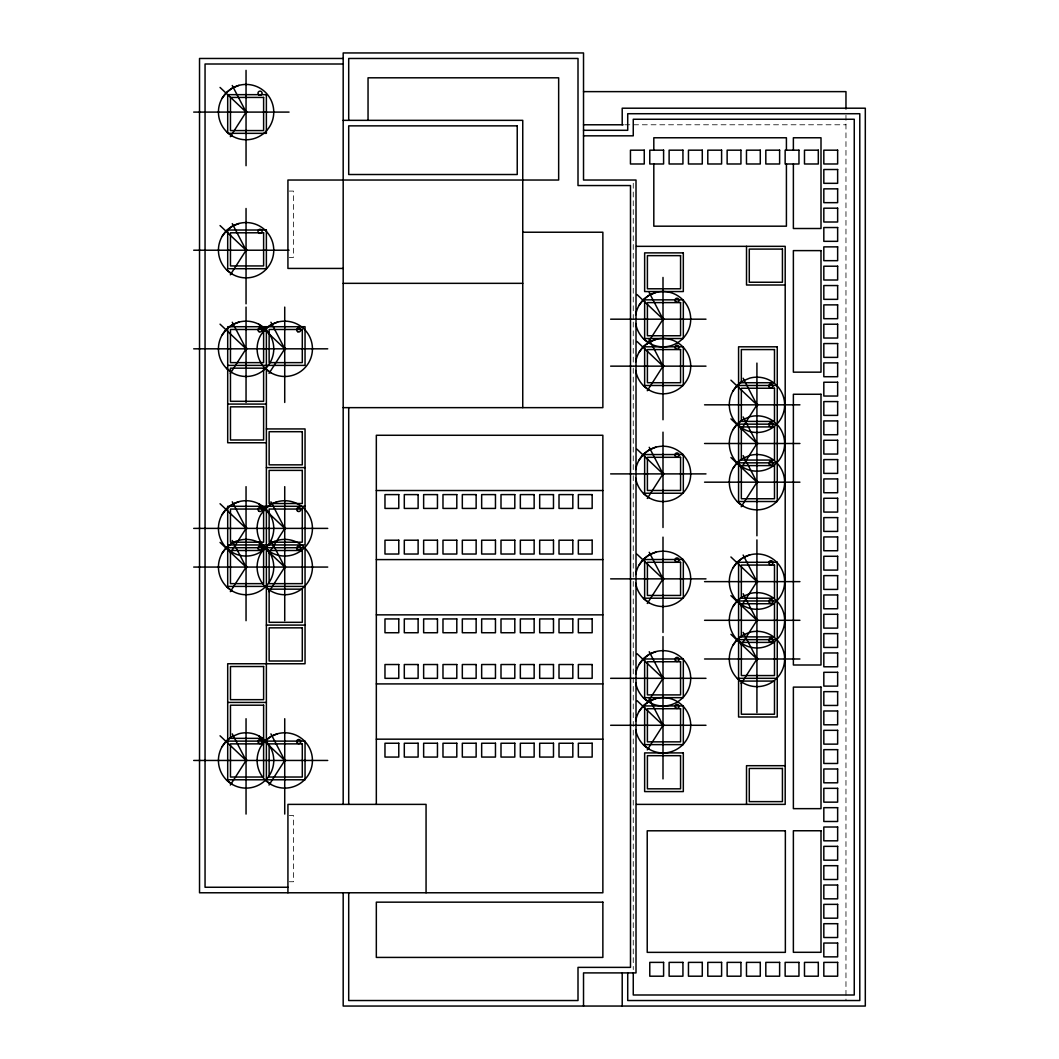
<?xml version="1.0" encoding="UTF-8"?>
<svg xmlns="http://www.w3.org/2000/svg" width="1059" height="1059" viewBox="0 0 1059 1059"><rect width="100%" height="100%" fill="white"/><g stroke="black" fill="none" stroke-linecap="round" stroke-linejoin="round"><path stroke-width="0.75" stroke-dasharray="5 3.75" d="M624.797 124.777L845.969 124.777M289.306 191.083L293.449 191.083L293.449 257.377L289.306 257.377M289.306 815.43L293.449 815.43L293.449 881.737L289.306 881.737M845.969 115.312L845.969 1000.53M633.256 183.26L633.256 320.625M633.256 322.082L633.256 366.864M633.256 368.333L633.256 474.18M633.256 475.703L633.256 579.842M633.256 581.417L633.256 969.594"/><path stroke-width="1.5" d="M230.346 136.677L246.098 112.095L232.265 85.501M230.346 274.81L246.098 250.215L232.265 223.634M230.346 373.403L246.098 348.821L232.265 322.24M269.012 373.403L284.778 348.821L270.932 322.24M230.346 552.983L246.098 528.388L232.265 501.807M230.346 591.65L246.098 567.068L232.265 540.487M269.012 552.983L284.778 528.388L270.932 501.807M269.012 591.65L284.778 567.068L270.932 540.487M230.346 785.037L246.098 760.455L232.265 733.861M269.012 785.037L284.778 760.455L270.932 733.861M647.287 343.765L663.04 319.183L649.207 292.602M647.287 390.731L663.04 366.149L649.207 339.555M647.287 498.471L663.04 473.889L649.207 447.308M741.221 429.411L756.973 404.829L743.14 378.235M647.287 603.458L663.04 578.863L649.207 552.282M741.221 468.091L756.973 443.496L743.14 416.915M741.221 506.758L756.973 482.176L743.14 455.595M647.287 702.911L663.04 678.316L649.207 651.735M647.287 749.878L663.04 725.283L649.207 698.702M741.221 606.211L756.973 581.629L743.14 555.048M741.221 644.891L756.973 620.309L743.14 593.715M741.221 683.571L756.973 658.989L743.14 632.395M222.138 98.262L226.533 92.53L232.265 88.135L238.937 85.369M222.138 236.382L226.533 230.663L232.265 226.255L238.937 223.502M222.138 334.988L226.533 329.256L232.265 324.861L238.937 322.095M222.138 514.555L226.533 508.823L232.265 504.428L238.937 501.662M222.138 553.235L226.533 547.503L232.265 543.108L238.937 540.342A27.666 27.666 0 0 1 273.05 573.29A27.666 27.666 0 0 1 227.95 587.944A27.666 27.666 0 0 1 236.183 541.242M222.138 746.621L226.533 740.89L232.265 736.495L238.937 733.728A27.666 27.666 0 0 1 273.421 764.783A27.666 27.666 0 0 1 231.021 783.647A27.666 27.666 0 0 1 231.034 737.236M639.08 305.349L643.488 299.618L649.207 295.223L655.892 292.456M639.08 352.316L643.488 346.584L649.207 342.189L655.892 339.423M639.08 460.056L643.488 454.324L649.207 449.929L655.892 447.163M733.013 390.996L737.408 385.264L743.14 380.869L749.812 378.103A27.666 27.666 0 0 1 784.401 408.43A27.666 27.666 0 0 1 743.14 428.776L737.408 424.381M733.013 429.663L737.408 423.931L743.14 419.536L749.812 416.769A27.666 27.666 0 0 1 784.401 447.11A27.666 27.666 0 0 1 743.14 467.456L737.408 463.061M639.08 565.029L643.488 559.298L649.207 554.903L655.892 552.149M733.013 468.343L737.408 462.611L743.14 458.216L749.812 455.449A27.666 27.666 0 0 1 784.295 486.505A27.666 27.666 0 0 1 741.896 505.381A27.666 27.666 0 0 1 741.909 458.971M639.08 664.483L643.488 658.764L649.207 654.356L655.892 651.603M733.013 567.796L737.408 562.064L743.14 557.669L749.812 554.903M639.08 711.449L643.488 705.718L649.207 701.323L655.892 698.556M733.013 606.476L737.408 600.744L743.14 596.349L749.812 593.583A27.666 27.666 0 0 1 784.401 623.923A27.666 27.666 0 0 1 743.14 644.269L737.408 639.874M733.013 645.156L737.408 639.424L743.14 635.029L749.812 632.263A27.666 27.666 0 0 1 784.401 662.59A27.666 27.666 0 0 1 743.14 682.936L737.408 678.541M277.617 322.095L270.945 324.861L265.213 329.256L260.818 334.988A27.666 27.666 0 0 0 283.322 376.448A27.666 27.666 0 0 0 310.049 337.569A27.666 27.666 0 0 0 263.281 331.401M277.617 733.728L270.945 736.495L265.213 740.89L260.818 746.621A27.666 27.666 0 0 0 283.812 788.095A27.666 27.666 0 0 0 309.638 748.316A27.666 27.666 0 0 0 262.394 744.186M343.182 58.47L199.529 58.47L199.529 892.777L602.862 892.777L602.862 435.275L376.329 435.275L376.329 804.377M343.182 64.003L205.049 64.003L205.049 887.257L287.929 887.257M583.522 91.63L845.969 91.63L845.969 108.998M193.691 112.095L289.041 112.095M343.182 120.342L522.749 120.342L522.749 407.649M583.522 124.777L623.142 124.777M583.522 130.297L627.722 130.297L627.722 113.723L859.789 113.723L859.789 1000.53L627.722 1000.53L627.722 972.903M583.522 135.83L633.256 135.83L633.256 119.257L854.256 119.257L854.256 994.997L633.256 994.997L633.256 972.903M522.749 232.225L602.862 232.225L602.862 407.649L343.182 407.649M636.538 246.337L785.196 246.337L785.196 804.377L636.538 804.377M193.691 250.215L289.041 250.215M343.182 268.43L287.929 268.43L287.929 180.03L558.662 180.03L558.662 77.81L368.042 77.81L368.042 120.342M343.182 283.335L522.749 283.335M785.196 285.003L746.516 285.003L746.516 246.337M610.633 319.183L705.982 319.183M193.691 348.821L327.721 348.821M227.698 365.395L305.045 365.395L305.045 326.715L227.698 326.715L227.698 442.755L266.378 442.755M610.633 366.149L705.982 366.149M738.573 385.489L777.253 385.489M227.698 404.075L266.378 404.075M704.566 404.829L799.916 404.829M738.573 424.156L777.253 424.156M266.378 428.935L305.045 428.935L305.045 544.961L227.698 544.961L227.698 506.295L305.045 506.295M704.566 443.496L799.916 443.496M738.573 462.836L777.253 462.836M266.378 467.615L305.045 467.615M610.633 473.889L705.982 473.889M704.566 482.176L799.916 482.176M376.329 490.529L602.862 490.529M193.691 528.388L327.721 528.388M376.329 559.602L602.862 559.602M193.691 567.068L327.721 567.068M610.633 578.863L705.982 578.863M704.566 581.629L799.916 581.629M305.045 586.408L227.698 586.408L227.698 547.728L305.045 547.728L305.045 663.755L227.698 663.755L227.698 779.781L305.045 779.781L305.045 741.115L227.698 741.115M738.573 600.969L777.253 600.969M376.329 614.855L602.862 614.855M704.566 620.309L799.916 620.309M266.378 625.088L305.045 625.088M738.573 639.649L777.253 639.649M704.566 658.989L799.916 658.989M610.633 678.316L705.982 678.316M738.573 678.316L777.253 678.316M376.329 683.915L602.862 683.915M227.698 702.435L266.378 702.435M610.633 725.283L705.982 725.283M376.329 739.169L602.862 739.169M193.691 760.455L327.721 760.455M785.196 765.697L746.516 765.697L746.516 804.377M643.488 338.748L649.207 343.142M643.488 385.714L649.207 390.109M737.408 501.741L743.14 506.136M226.533 131.647L232.265 136.055A27.666 27.666 0 0 0 273.765 112.095A27.666 27.666 0 0 0 232.265 88.135A27.666 27.666 0 0 0 232.265 136.055M643.488 493.454L649.207 497.849M737.408 601.194L743.14 605.589A27.666 27.666 0 0 0 784.64 582.106A27.666 27.666 0 0 0 743.987 557.206A27.666 27.666 0 0 0 741.909 604.835M226.533 269.78L232.265 274.175A27.666 27.666 0 0 0 273.765 250.215A27.666 27.666 0 0 0 232.265 226.255A27.666 27.666 0 0 0 232.265 274.175M643.488 598.428L649.207 602.823M265.213 368.386L270.945 372.781M226.533 368.386L232.265 372.781A27.666 27.666 0 0 0 273.765 349.298A27.666 27.666 0 0 0 233.099 324.398A27.666 27.666 0 0 0 231.034 372.027M643.488 697.881L649.207 702.276M643.488 744.848L649.207 749.242M265.213 547.953L270.945 552.348A27.666 27.666 0 0 0 312.206 532.002A27.666 27.666 0 0 0 277.617 501.662L270.945 504.428L265.213 508.823L260.818 514.555A27.666 27.666 0 0 0 269.714 551.593M226.533 547.953L232.265 552.348A27.666 27.666 0 0 0 273.765 528.865A27.666 27.666 0 0 0 233.099 503.965A27.666 27.666 0 0 0 231.034 551.593M265.213 586.633L270.945 591.028A27.666 27.666 0 0 0 312.206 570.682A27.666 27.666 0 0 0 277.617 540.342L270.945 543.108L265.213 547.503L260.818 553.235A27.666 27.666 0 0 0 269.714 590.273M226.533 586.633L232.265 591.028M265.213 780.006L270.945 784.415M226.533 780.006L232.265 784.415M730.922 380.168L756.973 404.829M637.002 294.534L663.04 319.183M730.922 418.848L756.973 443.496M637.002 341.488L663.04 366.149M730.922 457.528L756.973 482.176M637.002 449.241L663.04 473.889M730.922 556.981L756.973 581.629M220.047 87.434L246.098 112.095M730.922 595.648L756.973 620.309M730.922 634.328L756.973 658.989M637.002 554.214L663.04 578.863M220.047 225.567L246.098 250.215M637.002 653.668L663.04 678.316M258.727 324.173L284.778 348.821M637.002 700.634L663.04 725.283M220.047 324.173L246.098 348.821M258.727 503.74L284.778 528.388M220.047 503.74L246.098 528.388M258.727 542.42L284.778 567.068M220.047 542.42L246.098 567.068M258.727 735.793L284.778 760.455M220.047 735.793L246.098 760.455M793.376 150.179L793.376 137.776L821.003 137.776L821.003 228.506L793.376 228.506L793.376 163.986M786.413 150.179L786.413 137.776L653.813 137.776L653.813 150.179M786.413 163.986L786.413 226.189L653.813 226.189L653.813 163.986M756.92 363.091L756.92 535.801M756.92 539.905L756.92 712.601M663 277.445L663 419.761M663 432.151L663 527.514M663 537.138L663 632.488M663 636.591L663 778.908M622.202 124.777L622.202 108.203L865.309 108.203L865.309 1006.05L343.182 1006.05L343.182 892.777M622.202 972.903L622.202 1006.05M583.522 1006.05L583.522 972.903L636.009 972.903L636.009 180.03L583.522 180.03L583.522 52.95L343.182 52.95L343.182 804.377M426.062 892.777L426.062 804.377L287.929 804.377L287.929 892.777M348.702 120.342L348.702 58.47L578.002 58.47L578.002 185.55L630.489 185.55L630.489 967.37L578.002 967.37L578.002 1000.53L348.702 1000.53L348.702 892.777M348.702 407.649L348.702 804.377M284.725 307.097L284.725 402.446M284.725 486.663L284.725 620.693M284.725 718.717L284.725 814.067M266.378 326.715L266.378 544.961M266.378 547.728L266.378 779.781M246.045 70.357L246.045 165.707M246.045 208.491L246.045 303.84M246.045 307.097L246.045 402.446M246.045 486.663L246.045 620.693M246.045 718.717L246.045 814.067M635.718 314.854A27.666 27.666 0 0 1 678.117 295.977A27.666 27.666 0 0 1 678.117 342.388A27.666 27.666 0 0 1 635.718 323.511M635.718 361.821A27.666 27.666 0 0 1 678.117 342.944A27.666 27.666 0 0 1 678.117 389.355A27.666 27.666 0 0 1 635.718 370.478M635.718 574.534A27.666 27.666 0 0 1 678.117 555.671A27.666 27.666 0 0 1 678.117 602.068A27.666 27.666 0 0 1 635.718 583.205M741.909 466.701A27.666 27.666 0 0 1 741.909 420.291M741.909 682.195A27.666 27.666 0 0 1 741.909 635.771M635.718 720.954A27.666 27.666 0 0 1 678.117 702.077A27.666 27.666 0 0 1 678.117 748.488A27.666 27.666 0 0 1 635.718 729.611M263.281 510.981A27.666 27.666 0 0 1 276.227 502.072M741.909 643.515A27.666 27.666 0 0 1 741.909 597.104M741.909 428.035A27.666 27.666 0 0 1 741.909 381.611M262.394 550.812A27.666 27.666 0 0 1 274.863 541.242M635.718 469.561A27.666 27.666 0 0 1 678.117 450.684A27.666 27.666 0 0 1 678.117 497.095A27.666 27.666 0 0 1 635.718 478.218M635.718 673.987A27.666 27.666 0 0 1 678.117 655.124A27.666 27.666 0 0 1 678.117 701.521A27.666 27.666 0 0 1 635.718 682.658M245.106 111.83C246.363 115.735 248.15 109.064 245.106 111.83M245.106 249.95C246.363 253.869 248.15 247.197 245.106 249.95M245.106 348.557C246.363 352.475 248.15 345.79 245.106 348.557M245.106 528.123C246.363 532.042 248.15 525.37 245.106 528.123M245.106 566.803C246.363 570.722 248.15 564.037 245.106 566.803M283.786 348.557C285.043 352.475 286.83 345.79 283.786 348.557M245.106 760.19C246.363 764.095 248.15 757.423 245.106 760.19M283.786 528.123C285.043 532.042 286.83 525.37 283.786 528.123M283.786 566.803C285.043 570.722 286.83 564.037 283.786 566.803M283.786 760.19C285.043 764.095 286.83 757.423 283.786 760.19M662.06 318.918C663.305 322.836 665.105 316.151 662.06 318.918M662.06 365.884C663.305 369.79 665.105 363.118 662.06 365.884M662.06 473.625C663.305 477.53 665.105 470.858 662.06 473.625M662.06 578.598C663.305 582.516 665.105 575.844 662.06 578.598M662.06 678.051C663.305 681.97 665.105 675.298 662.06 678.051M662.06 725.018C663.305 728.936 665.105 722.264 662.06 725.018M755.98 404.551C757.238 408.47 759.025 401.798 755.98 404.551M755.98 443.231C757.238 447.15 759.025 440.478 755.98 443.231M755.98 481.911C757.238 485.829 759.025 479.145 755.98 481.911M755.98 581.365C757.238 585.283 759.025 578.598 755.98 581.365M755.98 620.044C757.238 623.95 759.025 617.278 755.98 620.044M755.98 658.711C757.238 662.63 759.025 655.958 755.98 658.711M266.378 94.661L227.698 94.661L227.698 133.341L266.378 133.341L266.378 94.661M263.612 97.428L230.465 97.428L230.465 130.575L263.612 130.575L263.612 97.428M517.229 125.862L348.702 125.862L348.702 174.51L517.229 174.51L517.229 125.862M644.256 150.179L630.449 150.179L630.449 163.986L644.256 163.986L644.256 150.179M663.596 150.179L649.776 150.179L649.776 163.986L663.596 163.986L663.596 150.179M682.936 150.179L669.116 150.179L669.116 163.986L682.936 163.986L682.936 150.179M702.276 150.179L688.456 150.179L688.456 163.986L702.276 163.986L702.276 150.179M721.603 150.179L707.796 150.179L707.796 163.986L721.603 163.986L721.603 150.179M740.943 150.179L727.136 150.179L727.136 163.986L740.943 163.986L740.943 150.179M760.283 150.179L746.476 150.179L746.476 163.986L760.283 163.986L760.283 150.179M779.623 150.179L765.816 150.179L765.816 163.986L779.623 163.986L779.623 150.179M798.963 150.179L785.143 150.179L785.143 163.986L798.963 163.986L798.963 150.179M818.303 150.179L804.483 150.179L804.483 163.986L818.303 163.986L818.303 150.179M837.643 150.179L823.823 150.179L823.823 163.986L837.643 163.986L837.643 150.179M837.643 169.506L823.823 169.506L823.823 183.326L837.643 183.326L837.643 169.506M837.643 188.846L823.823 188.846L823.823 202.666L837.643 202.666L837.643 188.846M837.643 208.186L823.823 208.186L823.823 222.006L837.643 222.006L837.643 208.186M837.643 227.526L823.823 227.526L823.823 241.333L837.643 241.333L837.643 227.526M266.378 230.028L227.698 230.028L227.698 268.708L266.378 268.708L266.378 230.028M263.612 232.795L230.465 232.795L230.465 265.941L263.612 265.941L263.612 232.795M837.643 246.866L823.823 246.866L823.823 260.673L837.643 260.673L837.643 246.866M782.429 249.09L749.282 249.09L749.282 282.25L782.429 282.25L782.429 249.09M821.003 250.612L793.376 250.612L793.376 372.159L821.003 372.159L821.003 250.612M683.32 252.876L644.64 252.876L644.64 291.556L683.32 291.556L683.32 252.876M680.566 255.643L647.406 255.643L647.406 288.789L680.566 288.789L680.566 255.643M837.643 266.206L823.823 266.206L823.823 280.013L837.643 280.013L837.643 266.206M837.643 285.546L823.823 285.546L823.823 299.353L837.643 299.353L837.643 285.546M683.32 299.843L644.64 299.843L644.64 338.523L683.32 338.523L683.32 299.843M680.566 302.609L647.406 302.609L647.406 335.756L680.566 335.756L680.566 302.609M837.643 304.873L823.823 304.873L823.823 318.693L837.643 318.693L837.643 304.873M837.643 324.213L823.823 324.213L823.823 338.033L837.643 338.033L837.643 324.213M263.612 329.481L230.465 329.481L230.465 362.628L263.612 362.628L263.612 329.481M302.292 329.481L269.132 329.481L269.132 362.628L302.292 362.628L302.292 329.481M837.643 343.553L823.823 343.553L823.823 357.373L837.643 357.373L837.643 343.553M683.32 346.809L644.64 346.809L644.64 385.489L683.32 385.489L683.32 346.809M777.253 346.809L738.573 346.809L738.573 501.516L777.253 501.516L777.253 346.809M680.566 349.576L647.406 349.576L647.406 382.723L680.566 382.723L680.566 349.576M774.486 349.576L741.34 349.576L741.34 382.723L774.486 382.723L774.486 349.576M837.643 362.893L823.823 362.893L823.823 376.713L837.643 376.713L837.643 362.893M263.612 368.161L230.465 368.161L230.465 401.308L263.612 401.308L263.612 368.161M837.643 382.233L823.823 382.233L823.823 396.04L837.643 396.04L837.643 382.233M774.486 388.243L741.34 388.243L741.34 421.403L774.486 421.403L774.486 388.243M821.003 394.266L793.376 394.266L793.376 664.999L821.003 664.999L821.003 394.266M837.643 401.573L823.823 401.573L823.823 415.38L837.643 415.38L837.643 401.573M263.612 406.841L230.465 406.841L230.465 439.988L263.612 439.988L263.612 406.841M837.643 420.913L823.823 420.913L823.823 434.719L837.643 434.719L837.643 420.913M774.486 426.923L741.34 426.923L741.34 460.069L774.486 460.069L774.486 426.923M302.292 431.701L269.132 431.701L269.132 464.848L302.292 464.848L302.292 431.701M837.643 440.253L823.823 440.253L823.823 454.059L837.643 454.059L837.643 440.253M683.32 454.549L644.64 454.549L644.64 493.229L683.32 493.229L683.32 454.549M680.566 457.316L647.406 457.316L647.406 490.463L680.566 490.463L680.566 457.316M837.643 459.58L823.823 459.58L823.823 473.399L837.643 473.399L837.643 459.58M774.486 465.603L741.34 465.603L741.34 498.749L774.486 498.749L774.486 465.603M302.292 470.381L269.132 470.381L269.132 503.528L302.292 503.528L302.292 470.381M837.643 478.92L823.823 478.92L823.823 492.739L837.643 492.739L837.643 478.92M398.78 494.606L384.973 494.606L384.973 508.426L398.78 508.426L398.78 494.606M418.12 494.606L404.3 494.606L404.3 508.426L418.12 508.426L418.12 494.606M437.46 494.606L423.64 494.606L423.64 508.426L437.46 508.426L437.46 494.606M456.8 494.606L442.98 494.606L442.98 508.426L456.8 508.426L456.8 494.606M476.14 494.606L462.32 494.606L462.32 508.426L476.14 508.426L476.14 494.606M495.466 494.606L481.66 494.606L481.66 508.426L495.466 508.426L495.466 494.606M514.806 494.606L501 494.606L501 508.426L514.806 508.426L514.806 494.606M534.146 494.606L520.34 494.606L520.34 508.426L534.146 508.426L534.146 494.606M553.486 494.606L539.68 494.606L539.68 508.426L553.486 508.426L553.486 494.606M572.826 494.606L559.006 494.606L559.006 508.426L572.826 508.426L572.826 494.606M592.166 494.606L578.346 494.606L578.346 508.426L592.166 508.426L592.166 494.606M837.643 498.259L823.823 498.259L823.823 512.079L837.643 512.079L837.643 498.259M263.612 509.048L230.465 509.048L230.465 542.208L263.612 542.208L263.612 509.048M302.292 509.048L269.132 509.048L269.132 542.208L302.292 542.208L302.292 509.048M837.643 517.599L823.823 517.599L823.823 531.419L837.643 531.419L837.643 517.599M837.643 536.939L823.823 536.939L823.823 550.746L837.643 550.746L837.643 536.939M398.78 540.209L384.973 540.209L384.973 554.029L398.78 554.029L398.78 540.209M418.12 540.209L404.3 540.209L404.3 554.029L418.12 554.029L418.12 540.209M437.46 540.209L423.64 540.209L423.64 554.029L437.46 554.029L437.46 540.209M456.8 540.209L442.98 540.209L442.98 554.029L456.8 554.029L456.8 540.209M476.14 540.209L462.32 540.209L462.32 554.029L476.14 554.029L476.14 540.209M495.466 540.209L481.66 540.209L481.66 554.029L495.466 554.029L495.466 540.209M514.806 540.209L501 540.209L501 554.029L514.806 554.029L514.806 540.209M534.146 540.209L520.34 540.209L520.34 554.029L534.146 554.029L534.146 540.209M553.486 540.209L539.68 540.209L539.68 554.029L553.486 554.029L553.486 540.209M572.826 540.209L559.006 540.209L559.006 554.029L572.826 554.029L572.826 540.209M592.166 540.209L578.346 540.209L578.346 554.029L592.166 554.029L592.166 540.209M263.612 550.495L230.465 550.495L230.465 583.641L263.612 583.641L263.612 550.495M302.292 550.495L269.132 550.495L269.132 583.641L302.292 583.641L302.292 550.495M837.643 556.279L823.823 556.279L823.823 570.086L837.643 570.086L837.643 556.279M683.32 559.523L644.64 559.523L644.64 598.203L683.32 598.203L683.32 559.523M680.566 562.289L647.406 562.289L647.406 595.449L680.566 595.449L680.566 562.289M777.253 562.289L738.573 562.289L738.573 716.996L777.253 716.996L777.253 562.289M774.486 565.056L741.34 565.056L741.34 598.203L774.486 598.203L774.486 565.056M837.643 575.619L823.823 575.619L823.823 589.426L837.643 589.426L837.643 575.619M302.292 589.161L269.132 589.161L269.132 622.321L302.292 622.321L302.292 589.161M837.643 594.959L823.823 594.959L823.823 608.766L837.643 608.766L837.643 594.959M774.486 603.736L741.34 603.736L741.34 636.883L774.486 636.883L774.486 603.736M837.643 614.286L823.823 614.286L823.823 628.106L837.643 628.106L837.643 614.286M398.78 618.933L384.973 618.933L384.973 632.739L398.78 632.739L398.78 618.933M418.12 618.933L404.3 618.933L404.3 632.739L418.12 632.739L418.12 618.933M437.46 618.933L423.64 618.933L423.64 632.739L437.46 632.739L437.46 618.933M456.8 618.933L442.98 618.933L442.98 632.739L456.8 632.739L456.8 618.933M476.14 618.933L462.32 618.933L462.32 632.739L476.14 632.739L476.14 618.933M495.466 618.933L481.66 618.933L481.66 632.739L495.466 632.739L495.466 618.933M514.806 618.933L501 618.933L501 632.739L514.806 632.739L514.806 618.933M534.146 618.933L520.34 618.933L520.34 632.739L534.146 632.739L534.146 618.933M553.486 618.933L539.68 618.933L539.68 632.739L553.486 632.739L553.486 618.933M572.826 618.933L559.006 618.933L559.006 632.739L572.826 632.739L572.826 618.933M592.166 618.933L578.346 618.933L578.346 632.739L592.166 632.739L592.166 618.933M302.292 627.841L269.132 627.841L269.132 661.001L302.292 661.001L302.292 627.841M837.643 633.626L823.823 633.626L823.823 647.446L837.643 647.446L837.643 633.626M774.486 642.403L741.34 642.403L741.34 675.563L774.486 675.563L774.486 642.403M837.643 652.966L823.823 652.966L823.823 666.786L837.643 666.786L837.643 652.966M683.32 658.989L644.64 658.989L644.64 697.656L683.32 697.656L683.32 658.989M680.566 661.743L647.406 661.743L647.406 694.903L680.566 694.903L680.566 661.743M398.78 664.523L384.973 664.523L384.973 678.342L398.78 678.342L398.78 664.523M418.12 664.523L404.3 664.523L404.3 678.342L418.12 678.342L418.12 664.523M437.46 664.523L423.64 664.523L423.64 678.342L437.46 678.342L437.46 664.523M456.8 664.523L442.98 664.523L442.98 678.342L456.8 678.342L456.8 664.523M476.14 664.523L462.32 664.523L462.32 678.342L476.14 678.342L476.14 664.523M495.466 664.523L481.66 664.523L481.66 678.342L495.466 678.342L495.466 664.523M514.806 664.523L501 664.523L501 678.342L514.806 678.342L514.806 664.523M534.146 664.523L520.34 664.523L520.34 678.342L534.146 678.342L534.146 664.523M553.486 664.523L539.68 664.523L539.68 678.342L553.486 678.342L553.486 664.523M572.826 664.523L559.006 664.523L559.006 678.342L572.826 678.342L572.826 664.523M592.166 664.523L578.346 664.523L578.346 678.342L592.166 678.342L592.166 664.523M263.612 666.521L230.465 666.521L230.465 699.668L263.612 699.668L263.612 666.521M837.643 672.306L823.823 672.306L823.823 686.113L837.643 686.113L837.643 672.306M774.486 681.083L741.34 681.083L741.34 714.229L774.486 714.229L774.486 681.083M821.003 687.106L793.376 687.106L793.376 808.652L821.003 808.652L821.003 687.106M837.643 691.646L823.823 691.646L823.823 705.453L837.643 705.453L837.643 691.646M263.612 705.201L230.465 705.201L230.465 738.348L263.612 738.348L263.612 705.201M683.32 705.943L644.64 705.943L644.64 744.623L683.32 744.623L683.32 705.943M680.566 708.709L647.406 708.709L647.406 741.856L680.566 741.856L680.566 708.709M837.643 710.986L823.823 710.986L823.823 724.793L837.643 724.793L837.643 710.986M837.643 730.326L823.823 730.326L823.823 744.133L837.643 744.133L837.643 730.326M398.78 743.246L384.973 743.246L384.973 757.066L398.78 757.066L398.78 743.246M418.12 743.246L404.3 743.246L404.3 757.066L418.12 757.066L418.12 743.246M437.46 743.246L423.64 743.246L423.64 757.066L437.46 757.066L437.46 743.246M456.8 743.246L442.98 743.246L442.98 757.066L456.8 757.066L456.8 743.246M476.14 743.246L462.32 743.246L462.32 757.066L476.14 757.066L476.14 743.246M495.466 743.246L481.66 743.246L481.66 757.066L495.466 757.066L495.466 743.246M514.806 743.246L501 743.246L501 757.066L514.806 757.066L514.806 743.246M534.146 743.246L520.34 743.246L520.34 757.066L534.146 757.066L534.146 743.246M553.486 743.246L539.68 743.246L539.68 757.066L553.486 757.066L553.486 743.246M572.826 743.246L559.006 743.246L559.006 757.066L572.826 757.066L572.826 743.246M592.166 743.246L578.346 743.246L578.346 757.066L592.166 757.066L592.166 743.246M263.612 743.868L230.465 743.868L230.465 777.028L263.612 777.028L263.612 743.868M302.292 743.868L269.132 743.868L269.132 777.028L302.292 777.028L302.292 743.868M837.643 749.653L823.823 749.653L823.823 763.473L837.643 763.473L837.643 749.653M683.32 752.909L644.64 752.909L644.64 791.589L683.32 791.589L683.32 752.909M680.566 755.676L647.406 755.676L647.406 788.823L680.566 788.823L680.566 755.676M782.429 768.463L749.282 768.463L749.282 801.623L782.429 801.623L782.429 768.463M837.643 768.993L823.823 768.993L823.823 782.813L837.643 782.813L837.643 768.993M837.643 788.333L823.823 788.333L823.823 802.153L837.643 802.153L837.643 788.333M837.643 807.673L823.823 807.673L823.823 821.493L837.643 821.493L837.643 807.673M837.643 827.013L823.823 827.013L823.823 840.82L837.643 840.82L837.643 827.013M785.354 830.799L647.221 830.799L647.221 952.359L785.354 952.359L785.354 830.799M821.003 830.759L793.376 830.759L793.376 952.306L821.003 952.306L821.003 830.759M837.643 846.353L823.823 846.353L823.823 860.16L837.643 860.16L837.643 846.353M837.643 865.693L823.823 865.693L823.823 879.5L837.643 879.5L837.643 865.693M837.643 885.033L823.823 885.033L823.823 898.839L837.643 898.839L837.643 885.033M602.862 902.162L376.329 902.162L376.329 957.415L602.862 957.415L602.862 902.162M837.643 904.36L823.823 904.36L823.823 918.179L837.643 918.179L837.643 904.36M837.643 923.7L823.823 923.7L823.823 937.519L837.643 937.519L837.643 923.7M837.643 943.039L823.823 943.039L823.823 956.859L837.643 956.859L837.643 943.039M663.596 962.379L649.776 962.379L649.776 976.199L663.596 976.199L663.596 962.379M682.936 962.379L669.116 962.379L669.116 976.199L682.936 976.199L682.936 962.379M702.276 962.379L688.456 962.379L688.456 976.199L702.276 976.199L702.276 962.379M721.603 962.379L707.796 962.379L707.796 976.199L721.603 976.199L721.603 962.379M740.943 962.379L727.136 962.379L727.136 976.199L740.943 976.199L740.943 962.379M760.283 962.379L746.476 962.379L746.476 976.199L760.283 976.199L760.283 962.379M779.623 962.379L765.816 962.379L765.816 976.199L779.623 976.199L779.623 962.379M798.963 962.379L785.143 962.379L785.143 976.199L798.963 976.199L798.963 962.379M818.303 962.379L804.483 962.379L804.483 976.199L818.303 976.199L818.303 962.379M837.643 962.379L823.823 962.379L823.823 976.199L837.643 976.199L837.643 962.379M675.973 302.053A2.052 2.052 0 0 0 679.057 300.279A2.052 2.052 0 0 0 675.973 298.492A2.052 2.052 0 0 0 675.973 302.053M259.031 331.692A2.052 2.052 0 0 0 262.103 329.918A2.052 2.052 0 0 0 259.031 328.131A2.052 2.052 0 0 0 259.031 331.692M675.973 349.02A2.052 2.052 0 0 0 679.057 347.246A2.052 2.052 0 0 0 675.973 345.459A2.052 2.052 0 0 0 675.973 349.02M259.031 743.325A2.052 2.052 0 0 0 262.103 741.538A2.052 2.052 0 0 0 259.031 739.764A2.052 2.052 0 0 0 259.031 743.325M259.031 233.099A2.052 2.052 0 0 0 262.103 231.312A2.052 2.052 0 0 0 259.031 229.538A2.052 2.052 0 0 0 259.031 233.099M675.973 561.747A2.052 2.052 0 0 0 679.057 559.959A2.052 2.052 0 0 0 675.973 558.186A2.052 2.052 0 0 0 675.973 561.747M769.906 465.047A2.052 2.052 0 0 0 772.991 463.273A2.052 2.052 0 0 0 769.906 461.486A2.052 2.052 0 0 0 769.906 465.047M769.906 426.38A2.052 2.052 0 0 0 772.991 424.593A2.052 2.052 0 0 0 769.906 422.819A2.052 2.052 0 0 0 769.906 426.38M769.906 641.86A2.052 2.052 0 0 0 772.991 640.073A2.052 2.052 0 0 0 769.906 638.299A2.052 2.052 0 0 0 769.906 641.86M675.973 708.153A2.052 2.052 0 0 0 679.057 706.379A2.052 2.052 0 0 0 675.973 704.606A2.052 2.052 0 0 0 675.973 708.153M769.906 564.5A2.052 2.052 0 0 0 772.991 562.726A2.052 2.052 0 0 0 769.906 560.939A2.052 2.052 0 0 0 769.906 564.5M297.698 511.259A2.052 2.052 0 0 0 300.782 509.485A2.052 2.052 0 0 0 297.698 507.711A2.052 2.052 0 0 0 297.698 511.259M769.906 603.18A2.052 2.052 0 0 0 772.991 601.406A2.052 2.052 0 0 0 769.906 599.619A2.052 2.052 0 0 0 769.906 603.18M297.698 331.692A2.052 2.052 0 0 0 300.782 329.918A2.052 2.052 0 0 0 297.698 328.131A2.052 2.052 0 0 0 297.698 331.692M259.031 94.966A2.052 2.052 0 0 0 262.103 93.179A2.052 2.052 0 0 0 259.031 91.405A2.052 2.052 0 0 0 259.031 94.966M769.906 387.7A2.052 2.052 0 0 0 772.991 385.913A2.052 2.052 0 0 0 769.906 384.139A2.052 2.052 0 0 0 769.906 387.7M259.031 511.259A2.052 2.052 0 0 0 262.103 509.485A2.052 2.052 0 0 0 259.031 507.711A2.052 2.052 0 0 0 259.031 511.259M297.698 743.325A2.052 2.052 0 0 0 300.782 741.538A2.052 2.052 0 0 0 297.698 739.764A2.052 2.052 0 0 0 297.698 743.325M297.698 549.939A2.052 2.052 0 0 0 300.782 548.165A2.052 2.052 0 0 0 297.698 546.378A2.052 2.052 0 0 0 297.698 549.939M675.973 456.76A2.052 2.052 0 0 0 679.057 454.986A2.052 2.052 0 0 0 675.973 453.199A2.052 2.052 0 0 0 675.973 456.76M675.973 661.2A2.052 2.052 0 0 0 679.057 659.413A2.052 2.052 0 0 0 675.973 657.639A2.052 2.052 0 0 0 675.973 661.2M259.031 549.939A2.052 2.052 0 0 0 262.103 548.165A2.052 2.052 0 0 0 259.031 546.378A2.052 2.052 0 0 0 259.031 549.939"/></g></svg>
